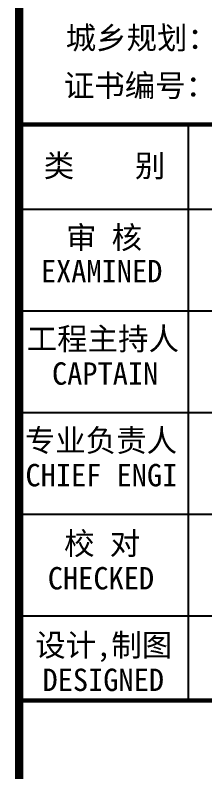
# Model space of a CAD drawing. Extents: x 19118 to 566552, y -1188739 to 92943.
# Drawn here: x 154853 to 157088, y -1146705 to -1137803 of the extents above; entities that cross this region are included whole.
import ezdxf

# ---------------------------------------------------------------- set-up
doc = ezdxf.new("R2010")
doc.units = 0
doc.header["$LTSCALE"] = 1000
doc.header["$MEASUREMENT"] = 0
doc.layers.add('图框', color=4, linetype='CONTINUOUS')
doc.styles.add('STYLE-黑体', font='simhei.ttf')
doc.styles.add('黑体', font='simhei.ttf', dxfattribs={"width": 0.6, "height": 4.3})

msp = doc.modelspace()

# ---------------------------------------------------------------- linework, layer by layer
at = {"layer": '图框', "color": 0}
for p, q in [((154902.42, -1140086.89), (160911.65, -1140086.89)), ((154902.42, -1140086.89), (160911.65, -1140086.89)), ((154902.42, -1141282.09), (160911.65, -1141282.09)), ((154902.42, -1142477.29), (160911.65, -1142477.29)), ((154902.42, -1143672.49), (160911.65, -1143672.49)), ((154902.42, -1144867.69), (160911.65, -1144867.69))]:
    msp.add_line(p, q, dxfattribs=at)
at = {"layer": '图框', "color": 4, "const_width": 98.59}
msp.add_lwpolyline([(154902.42, -1130339.44), (160911.65, -1130339.44), (160911.65, -1187739.44), (154902.42, -1187739.44)], close=True, dxfattribs=at)
at = {"layer": '图框', "color": 0, "const_width": 50}
msp.add_lwpolyline([(154902.42, -1139090.89), (160911.65, -1139090.89), (160911.65, -1149250.09), (154902.42, -1149250.09)], close=True, dxfattribs=at)
at = {"layer": '图框', "color": 0}
for points in [[(156894.42, -1140086.89), (156894.42, -1139090.89)], [(156894.42, -1145863.69), (156894.42, -1140086.89)]]:
    msp.add_lwpolyline(points, dxfattribs=at)
at = {"layer": '图框', "color": 0, "const_width": 50}
msp.add_lwpolyline([(154902.42, -1145863.69), (160911.65, -1145863.69)], dxfattribs=at)

# ---------------------------------------------------------------- texts
at = {"layer": '图框', "color": 4, "style": '黑体'}
for s, p in [('城乡规划：', (155448.43, -1138202.31)), ('证书编号：皖 城规编(162037)', (155427.39, -1138762.44))]:
    msp.add_text(s, height=262.944, dxfattribs=at).set_placement(p)
at = {"layer": '图框', "color": 0, "style": 'STYLE-黑体'}
for s, p in [('类    别 ', (155189.66, -1139706.06)), ('审 核', (155452.43, -1140550.78)), ('EXAMINED ', (155156.76, -1140945.67)), ('工程主持人', (154989.8, -1141742.02)), ('CAPTAIN', (155287.27, -1142150.39)), ('专业负责人', (154967.44, -1142937.22)), ('CHIEF ENGI', (154975.16, -1143345.59)), ('校 对', (155430.08, -1144149.87)), ('CHECKED  ', (155238.22, -1144558.25)), ('设计,制图', (155089.83, -1145345.07)), ('DESIGNED ', (155175.81, -1145753.45))]:
    msp.add_text(s, height=262.944, dxfattribs=at).set_placement(p)

doc.saveas('drawing.dxf')
